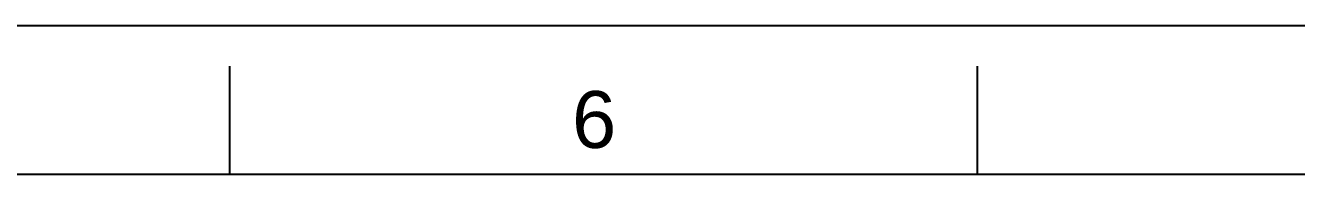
# Model space of a CAD drawing. Header units: millimetres. Extents: x 240 to 1080, y -29 to 565.
# Drawn here: x 732.4 to 902.4, y 544.9 to 564.9 of the extents above; entities that cross this region are included whole.
import ezdxf

# ---------------------------------------------------------------- set-up
doc = ezdxf.new("R2010")
doc.units = ezdxf.units.MM
doc.header["$LTSCALE"] = 0.75
doc.layers.add('FORM', color=7, linetype='Continuous')
doc.styles.get("Standard").update_dxf_attribs({"font": 'arial.ttf'})

msp = doc.modelspace()

# ---------------------------------------------------------------- linework, layer by layer
at = {"layer": 'FORM', "color": 7, "linetype": 'Continuous'}
for p, q in [((239.74, 564.91), (1079.74, 564.91)), ((759.74, 544.91), (759.74, 559.44)), ((859.74, 544.91), (859.74, 559.44)), ((1059.74, 544.91), (259.74, 544.91))]:
    msp.add_line(p, q, dxfattribs=at)

# ---------------------------------------------------------------- texts
at = {"layer": 'FORM', "insert": (808.47, 552.24), "char_height": 7.62, "attachment_point": 5}
msp.add_mtext_dynamic_manual_height_columns('6', width=50, gutter_width=12.5, heights=[0], dxfattribs=at)

doc.saveas('drawing.dxf')
